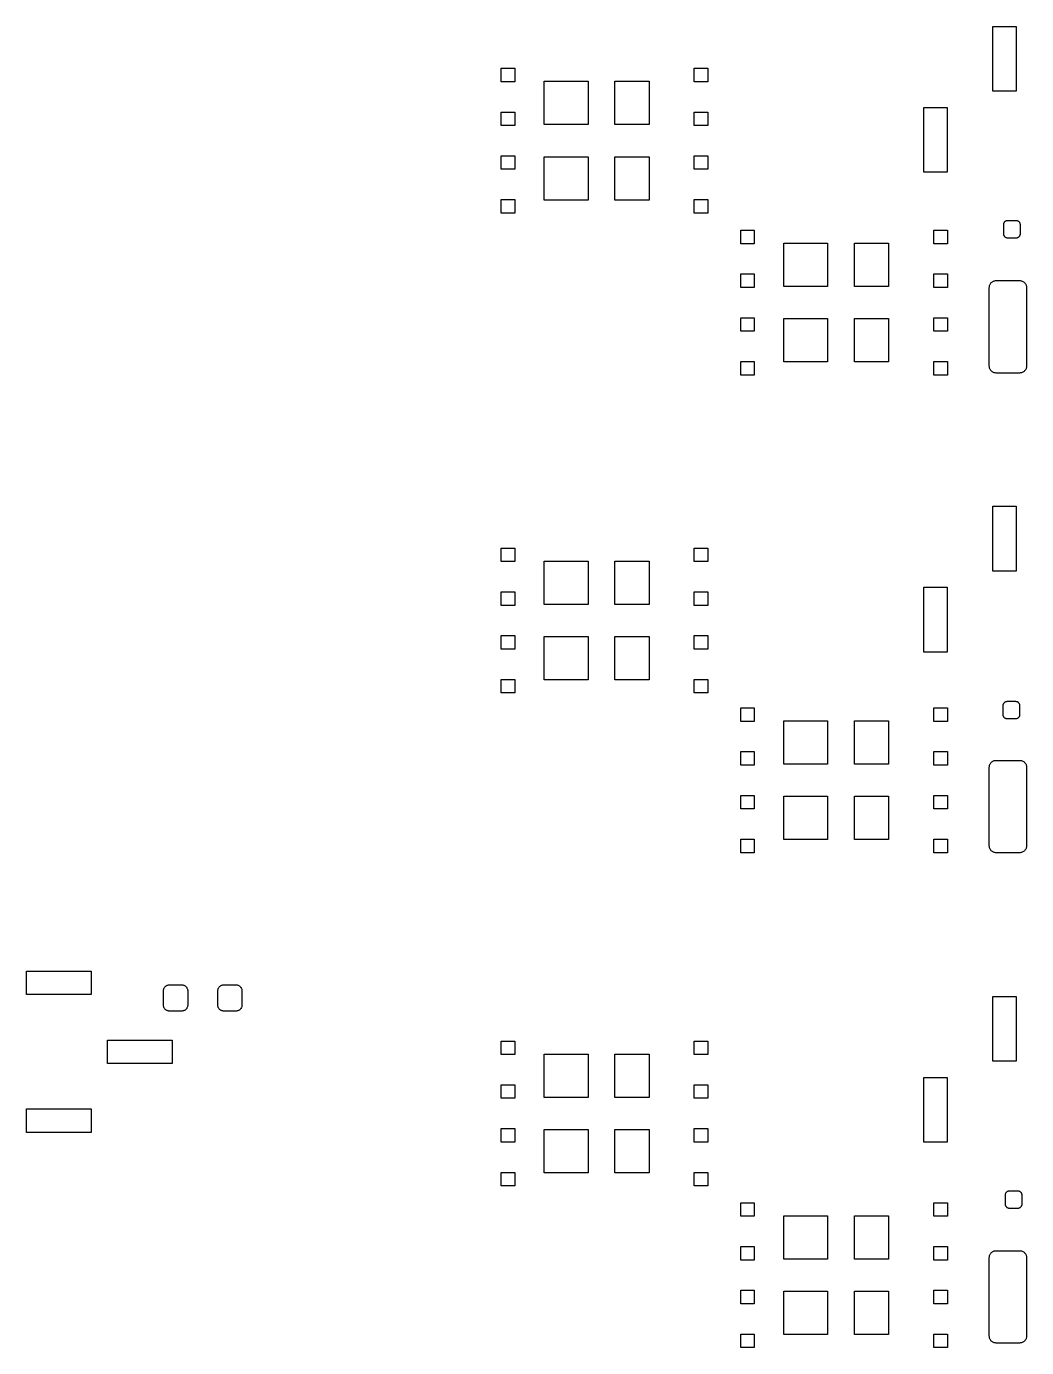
# Model space of a CAD drawing. Extents: x 0.2 to 57.7, y -40 to 0.2.
# Drawn here: x 0.23 to 29.24, y -38.17 to 0.15 of the extents above; entities that cross this region are included whole.
import ezdxf

# ---------------------------------------------------------------- set-up
doc = ezdxf.new("R2010")
doc.units = 0
doc.layers.get('0').update_dxf_attribs({"linetype": 'CONTINUOUS'})

msp = doc.modelspace()

# ---------------------------------------------------------------- linework, layer by layer
at = {"color": 7}
for points in [[(28.939463, -1.725331), (28.258743, -1.725331), (28.258743, 0.154267), (28.939463, 0.154267)], [(14.395944, -1.059344), (14.395944, -1.45152), (14.003769, -1.45152), (14.003769, -1.059344)], [(19.994353, -1.059344), (19.994353, -1.45152), (19.60421, -1.45152), (19.60421, -1.059344)], [(16.521668, -1.436534), (16.521668, -2.692309), (15.253702, -2.692309), (15.253702, -1.436534)], [(18.291285, -1.436534), (18.291285, -2.692309), (17.301702, -2.692309), (17.301702, -1.436534)], [(26.938199, -4.074829), (26.259511, -4.074829), (26.259511, -2.195231), (26.938199, -2.195231)], [(14.395944, -2.329343), (14.395944, -2.721519), (14.003769, -2.721519), (14.003769, -2.329343)], [(19.994353, -2.329343), (19.994353, -2.721519), (19.60421, -2.721519), (19.60421, -2.329343)], [(14.395944, -3.599342), (14.395944, -3.991517), (14.003769, -3.991517), (14.003769, -3.599342)], [(16.521668, -3.626266), (16.521668, -4.884073), (15.253702, -4.884073), (15.253702, -3.626266)], [(18.291285, -3.626266), (18.291285, -4.884073), (17.301702, -4.884073), (17.301702, -3.626266)], [(19.994353, -3.599342), (19.994353, -3.991517), (19.60421, -3.991517), (19.60421, -3.599342)], [(14.395944, -4.869341), (14.395944, -5.261516), (14.003769, -5.261516), (14.003769, -4.869341)], [(19.994353, -4.869341), (19.994353, -5.261516), (19.60421, -5.261516), (19.60421, -4.869341)], [(28.943781, -5.475638), (28.955973, -5.475638), (28.966133, -5.479702), (28.976293, -5.483766), (28.988485, -5.48783), (28.998645, -5.493926), (29.006773, -5.500022), (29.014901, -5.50815), (29.023029, -5.516278), (29.031157, -5.526438), (29.035221, -5.536598), (29.041317, -5.546758), (29.045381, -5.556918), (29.047413, -5.56911), (29.049445, -5.581302), (29.049445, -5.591462), (29.049445, -5.867814), (29.049445, -5.880006), (29.047413, -5.890166), (29.045381, -5.902358), (29.041317, -5.912518), (29.035221, -5.922678), (29.031157, -5.932838), (29.023029, -5.942998), (29.014901, -5.951126), (29.006773, -5.959254), (28.998645, -5.96535), (28.988485, -5.971446), (28.976293, -5.977542), (28.966133, -5.981606), (28.955973, -5.983638), (28.943781, -5.98567), (28.931589, -5.98567), (28.695877, -5.98567), (28.683685, -5.98567), (28.673525, -5.983638), (28.661333, -5.981606), (28.651173, -5.977542), (28.641013, -5.971446), (28.630853, -5.96535), (28.620693, -5.959254), (28.612565, -5.951126), (28.604437, -5.942998), (28.598341, -5.932838), (28.592245, -5.922678), (28.586149, -5.912518), (28.584117, -5.902358), (28.580053, -5.890166), (28.578021, -5.880006), (28.578021, -5.867814), (28.578021, -5.591462), (28.578021, -5.581302), (28.580053, -5.56911), (28.584117, -5.556918), (28.586149, -5.546758), (28.592245, -5.536598), (28.598341, -5.526438), (28.604437, -5.516278), (28.612565, -5.50815), (28.620693, -5.500022), (28.630853, -5.493926), (28.641013, -5.48783), (28.651173, -5.483766), (28.661333, -5.479702), (28.673525, -5.475638), (28.683685, -5.475638), (28.695877, -5.473606), (28.931589, -5.473606)], [(21.342838, -5.7558), (21.342838, -6.147975), (20.950662, -6.147975), (20.950662, -5.7558)], [(26.943533, -5.7558), (26.943533, -6.147975), (26.551357, -6.147975), (26.551357, -5.7558)], [(23.468562, -6.132989), (23.468562, -7.388764), (22.200595, -7.388764), (22.200595, -6.132989)], [(25.238432, -6.132989), (25.238432, -7.388764), (24.250881, -7.388764), (24.250881, -6.132989)], [(21.342838, -7.025799), (21.342838, -7.417974), (20.950662, -7.417974), (20.950662, -7.025799)], [(26.943533, -7.025799), (26.943533, -7.417974), (26.551357, -7.417974), (26.551357, -7.025799)], [(29.059097, -7.220362), (29.077385, -7.224426), (29.097705, -7.22849), (29.115993, -7.234586), (29.134281, -7.244746), (29.150537, -7.254906), (29.166793, -7.265066), (29.181017, -7.27929), (29.193209, -7.293514), (29.205401, -7.30977), (29.215561, -7.326026), (29.223689, -7.344314), (29.229785, -7.362602), (29.235881, -7.38089), (29.237913, -7.40121), (29.239945, -7.419498), (29.239945, -9.6994), (29.237913, -9.71972), (29.235881, -9.74004), (29.229785, -9.758328), (29.223689, -9.776616), (29.215561, -9.794904), (29.205401, -9.81116), (29.193209, -9.827416), (29.181017, -9.84164), (29.166793, -9.853832), (29.150537, -9.866024), (29.134281, -9.876184), (29.115993, -9.884312), (29.097705, -9.89244), (29.077385, -9.896504), (29.059097, -9.898536), (29.038777, -9.900568), (28.360089, -9.900568), (28.339769, -9.898536), (28.319449, -9.896504), (28.301161, -9.89244), (28.282873, -9.884312), (28.264585, -9.876184), (28.248329, -9.866024), (28.232073, -9.853832), (28.217849, -9.84164), (28.205658, -9.827416), (28.193466, -9.81116), (28.183306, -9.794904), (28.175178, -9.776616), (28.16705, -9.758328), (28.162986, -9.74004), (28.160954, -9.71972), (28.158922, -9.6994), (28.158922, -7.419498), (28.160954, -7.40121), (28.162986, -7.38089), (28.16705, -7.362602), (28.175178, -7.344314), (28.183306, -7.326026), (28.193466, -7.30977), (28.205658, -7.293514), (28.217849, -7.27929), (28.232073, -7.265066), (28.248329, -7.254906), (28.264585, -7.244746), (28.282873, -7.234586), (28.301161, -7.22849), (28.319449, -7.224426), (28.339769, -7.220362), (28.360089, -7.220362), (29.038777, -7.220362)], [(21.342838, -8.295797), (21.342838, -8.687973), (20.950662, -8.687973), (20.950662, -8.295797)], [(23.468562, -8.322467), (23.468562, -9.578242), (22.200595, -9.578242), (22.200595, -8.322467)], [(25.238432, -8.322467), (25.238432, -9.578242), (24.250881, -9.578242), (24.250881, -8.322467)], [(26.943533, -8.295797), (26.943533, -8.687973), (26.551357, -8.687973), (26.551357, -8.295797)], [(21.342838, -9.565796), (21.342838, -9.957972), (20.950662, -9.957972), (20.950662, -9.565796)], [(26.943533, -9.565796), (26.943533, -9.957972), (26.551357, -9.957972), (26.551357, -9.565796)], [(28.939463, -15.644518), (28.258743, -15.644518), (28.258743, -13.76492), (28.939463, -13.76492)], [(14.395944, -14.978531), (14.395944, -15.370707), (14.003769, -15.370707), (14.003769, -14.978531)], [(19.994353, -14.978531), (19.994353, -15.370707), (19.60421, -15.370707), (19.60421, -14.978531)], [(16.521668, -15.358261), (16.521668, -16.614036), (15.253702, -16.614036), (15.253702, -15.358261)], [(18.291285, -15.358261), (18.291285, -16.614036), (17.301702, -16.614036), (17.301702, -15.358261)], [(14.395944, -16.24853), (14.395944, -16.640706), (14.003769, -16.640706), (14.003769, -16.24853)], [(19.994353, -16.24853), (19.994353, -16.640706), (19.60421, -16.640706), (19.60421, -16.24853)], [(26.938199, -17.994016), (26.259511, -17.994016), (26.259511, -16.114418), (26.938199, -16.114418)], [(14.395944, -17.518529), (14.395944, -17.910704), (14.003769, -17.910704), (14.003769, -17.518529)], [(16.521668, -17.547739), (16.521668, -18.803514), (15.253702, -18.803514), (15.253702, -17.547739)], [(18.291285, -17.547739), (18.291285, -18.803514), (17.301702, -18.803514), (17.301702, -17.547739)], [(19.994353, -17.518529), (19.994353, -17.910704), (19.60421, -17.910704), (19.60421, -17.518529)], [(14.395944, -18.788528), (14.395944, -19.180703), (14.003769, -19.180703), (14.003769, -18.788528)], [(19.994353, -18.788528), (19.994353, -19.180703), (19.60421, -19.180703), (19.60421, -18.788528)], [(28.928541, -19.425305), (28.940733, -19.425305), (28.950893, -19.429369), (28.963085, -19.433433), (28.973245, -19.437497), (28.983405, -19.443593), (28.991533, -19.451721), (28.999661, -19.457817), (29.007789, -19.467977), (29.015917, -19.476105), (29.022013, -19.486265), (29.026077, -19.496425), (29.030141, -19.508617), (29.032173, -19.518777), (29.034205, -19.530969), (29.034205, -19.541129), (29.034205, -19.817481), (29.034205, -19.829673), (29.032173, -19.841865), (29.030141, -19.852025), (29.026077, -19.862185), (29.022013, -19.874376), (29.015917, -19.884536), (29.007789, -19.892664), (28.999661, -19.900792), (28.991533, -19.90892), (28.983405, -19.917048), (28.973245, -19.921112), (28.963085, -19.927208), (28.950893, -19.931272), (28.940733, -19.933304), (28.928541, -19.935336), (28.916349, -19.935336), (28.680637, -19.935336), (28.670477, -19.935336), (28.658285, -19.933304), (28.646093, -19.931272), (28.635933, -19.927208), (28.625773, -19.921112), (28.615613, -19.917048), (28.605453, -19.90892), (28.597325, -19.900792), (28.589197, -19.892664), (28.583101, -19.884536), (28.577005, -19.874376), (28.572941, -19.862185), (28.568877, -19.852025), (28.564813, -19.841865), (28.562781, -19.829673), (28.562781, -19.817481), (28.562781, -19.541129), (28.562781, -19.530969), (28.564813, -19.518777), (28.568877, -19.508617), (28.572941, -19.496425), (28.577005, -19.486265), (28.583101, -19.476105), (28.589197, -19.467977), (28.597325, -19.457817), (28.605453, -19.451721), (28.615613, -19.443593), (28.625773, -19.437497), (28.635933, -19.433433), (28.646093, -19.429369), (28.658285, -19.425305), (28.670477, -19.425305), (28.680637, -19.423273), (28.916349, -19.423273)], [(21.342838, -19.614027), (21.342838, -20.006202), (20.950662, -20.006202), (20.950662, -19.614027)], [(26.943533, -19.614027), (26.943533, -20.006202), (26.551357, -20.006202), (26.551357, -19.614027)], [(23.468562, -19.991216), (23.468562, -21.246991), (22.200595, -21.246991), (22.200595, -19.991216)], [(25.238432, -19.991216), (25.238432, -21.246991), (24.250881, -21.246991), (24.250881, -19.991216)], [(21.342838, -20.884026), (21.342838, -21.276201), (20.950662, -21.276201), (20.950662, -20.884026)], [(26.943533, -20.884026), (26.943533, -21.276201), (26.551357, -21.276201), (26.551357, -20.884026)], [(29.059097, -21.137009), (29.077385, -21.141073), (29.097705, -21.145137), (29.115993, -21.151233), (29.134281, -21.159361), (29.150537, -21.169521), (29.166793, -21.181713), (29.181017, -21.195937), (29.193209, -21.210161), (29.205401, -21.224385), (29.215561, -21.242673), (29.223689, -21.258929), (29.229785, -21.279249), (29.235881, -21.297537), (29.237913, -21.315825), (29.239945, -21.336145), (29.239945, -23.616047), (29.237913, -23.636367), (29.235881, -23.654655), (29.229785, -23.674975), (29.223689, -23.693263), (29.215561, -23.711551), (29.205401, -23.727807), (29.193209, -23.744063), (29.181017, -23.758287), (29.166793, -23.770479), (29.150537, -23.782671), (29.134281, -23.792831), (29.115993, -23.800959), (29.097705, -23.807055), (29.077385, -23.813151), (29.059097, -23.815183), (29.038777, -23.817215), (28.360089, -23.817215), (28.339769, -23.815183), (28.319449, -23.813151), (28.301161, -23.807055), (28.282873, -23.800959), (28.264585, -23.792831), (28.248329, -23.782671), (28.232073, -23.770479), (28.217849, -23.758287), (28.205658, -23.744063), (28.193466, -23.727807), (28.183306, -23.711551), (28.175178, -23.693263), (28.16705, -23.674975), (28.162986, -23.654655), (28.160954, -23.636367), (28.158922, -23.616047), (28.158922, -21.336145), (28.160954, -21.315825), (28.162986, -21.297537), (28.16705, -21.279249), (28.175178, -21.258929), (28.183306, -21.242673), (28.193466, -21.224385), (28.205658, -21.210161), (28.217849, -21.195937), (28.232073, -21.181713), (28.248329, -21.169521), (28.264585, -21.159361), (28.282873, -21.151233), (28.301161, -21.145137), (28.319449, -21.141073), (28.339769, -21.137009), (28.360089, -21.137009), (29.038777, -21.137009)], [(21.342838, -22.154024), (21.342838, -22.5462), (20.950662, -22.5462), (20.950662, -22.154024)], [(23.468562, -22.180694), (23.468562, -23.436469), (22.200595, -23.436469), (22.200595, -22.180694)], [(25.238432, -22.180694), (25.238432, -23.436469), (24.250881, -23.436469), (24.250881, -22.180694)], [(26.943533, -22.154024), (26.943533, -22.5462), (26.551357, -22.5462), (26.551357, -22.154024)], [(21.342838, -23.424023), (21.342838, -23.816199), (20.950662, -23.816199), (20.950662, -23.424023)], [(26.943533, -23.424023), (26.943533, -23.816199), (26.551357, -23.816199), (26.551357, -23.424023)], [(0.23495, -27.930487), (0.23495, -27.249767), (2.114548, -27.249767), (2.114548, -27.930487)], [(4.754876, -27.650833), (4.771132, -27.652865), (4.787388, -27.656929), (4.803643, -27.663025), (4.819899, -27.671153), (4.834123, -27.679281), (4.848347, -27.689441), (4.860539, -27.701633), (4.872731, -27.713825), (4.882891, -27.728049), (4.891019, -27.742273), (4.899147, -27.758529), (4.903211, -27.774785), (4.909307, -27.791041), (4.911339, -27.807297), (4.911339, -27.825585), (4.911339, -28.236048), (4.911339, -28.252304), (4.909307, -28.26856), (4.903211, -28.286848), (4.899147, -28.303104), (4.891019, -28.317328), (4.882891, -28.331552), (4.872731, -28.345776), (4.860539, -28.36), (4.848347, -28.37016), (4.834123, -28.38032), (4.819899, -28.39048), (4.803643, -28.396576), (4.787388, -28.402672), (4.771132, -28.406736), (4.754876, -28.408768), (4.736588, -28.4108), (4.387084, -28.4108), (4.368796, -28.408768), (4.35254, -28.406736), (4.336284, -28.402672), (4.320028, -28.396576), (4.303772, -28.39048), (4.289548, -28.38032), (4.275324, -28.37016), (4.263132, -28.36), (4.25094, -28.345776), (4.24078, -28.331552), (4.232652, -28.317328), (4.224524, -28.303104), (4.218428, -28.286848), (4.214364, -28.26856), (4.212332, -28.252304), (4.212332, -28.236048), (4.212332, -27.825585), (4.212332, -27.807297), (4.214364, -27.791041), (4.218428, -27.774785), (4.224524, -27.758529), (4.232652, -27.742273), (4.24078, -27.728049), (4.25094, -27.713825), (4.263132, -27.701633), (4.275324, -27.689441), (4.289548, -27.679281), (4.303772, -27.671153), (4.320028, -27.663025), (4.336284, -27.656929), (4.35254, -27.652865), (4.368796, -27.650833), (4.387084, -27.650833), (4.736588, -27.650833)], [(6.329674, -27.650833), (6.34593, -27.652865), (6.362186, -27.656929), (6.378442, -27.663025), (6.394698, -27.671153), (6.408922, -27.679281), (6.423146, -27.689441), (6.435338, -27.701633), (6.44753, -27.713825), (6.45769, -27.728049), (6.465818, -27.742273), (6.473946, -27.758529), (6.480042, -27.774785), (6.484106, -27.791041), (6.486138, -27.807297), (6.486138, -27.825585), (6.486138, -28.236048), (6.486138, -28.252304), (6.484106, -28.26856), (6.480042, -28.286848), (6.473946, -28.303104), (6.465818, -28.317328), (6.45769, -28.331552), (6.44753, -28.345776), (6.435338, -28.36), (6.423146, -28.37016), (6.408922, -28.38032), (6.394698, -28.39048), (6.378442, -28.396576), (6.362186, -28.402672), (6.34593, -28.406736), (6.329674, -28.408768), (6.311386, -28.4108), (5.961882, -28.4108), (5.943594, -28.408768), (5.927338, -28.406736), (5.911082, -28.402672), (5.894826, -28.396576), (5.87857, -28.39048), (5.864346, -28.38032), (5.850123, -28.37016), (5.837931, -28.36), (5.825739, -28.345776), (5.815579, -28.331552), (5.807451, -28.317328), (5.799323, -28.303104), (5.793227, -28.286848), (5.789163, -28.26856), (5.787131, -28.252304), (5.787131, -28.236048), (5.787131, -27.825585), (5.787131, -27.807297), (5.789163, -27.791041), (5.793227, -27.774785), (5.799323, -27.758529), (5.807451, -27.742273), (5.815579, -27.728049), (5.825739, -27.713825), (5.837931, -27.701633), (5.850123, -27.689441), (5.864346, -27.679281), (5.87857, -27.671153), (5.894826, -27.663025), (5.911082, -27.656929), (5.927338, -27.652865), (5.943594, -27.650833), (5.961882, -27.650833), (6.311386, -27.650833)], [(28.939463, -29.865965), (28.258743, -29.865965), (28.258743, -27.986367), (28.939463, -27.986367)], [(2.584448, -29.929719), (2.584448, -29.251031), (4.464046, -29.251031), (4.464046, -29.929719)], [(14.395944, -29.278717), (14.395944, -29.670893), (14.003769, -29.670893), (14.003769, -29.278717)], [(19.994353, -29.278717), (19.994353, -29.670893), (19.60421, -29.670893), (19.60421, -29.278717)], [(16.521668, -29.656161), (16.521668, -30.913968), (15.253702, -30.913968), (15.253702, -29.656161)], [(18.291285, -29.656161), (18.291285, -30.913968), (17.301702, -30.913968), (17.301702, -29.656161)], [(14.395944, -30.548716), (14.395944, -30.940892), (14.003769, -30.940892), (14.003769, -30.548716)], [(19.994353, -30.548716), (19.994353, -30.940892), (19.60421, -30.940892), (19.60421, -30.548716)], [(26.938199, -32.215463), (26.259511, -32.215463), (26.259511, -30.335864), (26.938199, -30.335864)], [(0.23495, -31.930983), (0.23495, -31.250264), (2.114548, -31.250264), (2.114548, -31.930983)], [(14.395944, -31.818715), (14.395944, -32.210891), (14.003769, -32.210891), (14.003769, -31.818715)], [(16.521668, -31.847925), (16.521668, -33.1037), (15.253702, -33.1037), (15.253702, -31.847925)], [(18.291285, -31.847925), (18.291285, -33.1037), (17.301702, -33.1037), (17.301702, -31.847925)], [(19.994353, -31.818715), (19.994353, -32.210891), (19.60421, -32.210891), (19.60421, -31.818715)], [(14.395944, -33.088714), (14.395944, -33.480889), (14.003769, -33.480889), (14.003769, -33.088714)], [(19.994353, -33.088714), (19.994353, -33.480889), (19.60421, -33.480889), (19.60421, -33.088714)], [(28.994581, -33.624399), (29.004741, -33.626431), (29.016933, -33.628463), (29.027093, -33.632527), (29.037253, -33.638623), (29.047413, -33.644719), (29.057573, -33.650815), (29.065701, -33.658943), (29.073829, -33.667071), (29.079925, -33.677231), (29.086021, -33.687391), (29.092117, -33.697551), (29.096181, -33.707711), (29.098213, -33.719903), (29.100245, -33.730063), (29.100245, -33.742255), (29.100245, -34.018607), (29.100245, -34.028767), (29.098213, -34.040959), (29.096181, -34.053151), (29.092117, -34.063311), (29.086021, -34.073471), (29.079925, -34.083631), (29.073829, -34.093791), (29.065701, -34.101919), (29.057573, -34.110047), (29.047413, -34.116143), (29.037253, -34.122239), (29.027093, -34.126303), (29.016933, -34.130367), (29.004741, -34.134431), (28.994581, -34.136463), (28.982389, -34.136463), (28.746677, -34.136463), (28.734485, -34.136463), (28.722293, -34.134431), (28.712133, -34.130367), (28.701973, -34.126303), (28.689781, -34.122239), (28.681653, -34.116143), (28.671493, -34.110047), (28.663365, -34.101919), (28.655237, -34.093791), (28.649141, -34.083631), (28.643045, -34.073471), (28.636949, -34.063311), (28.632885, -34.053151), (28.630853, -34.040959), (28.628821, -34.028767), (28.628821, -34.018607), (28.628821, -33.742255), (28.628821, -33.730063), (28.630853, -33.719903), (28.632885, -33.707711), (28.636949, -33.697551), (28.643045, -33.687391), (28.649141, -33.677231), (28.655237, -33.667071), (28.663365, -33.658943), (28.671493, -33.650815), (28.681653, -33.644719), (28.689781, -33.638623), (28.701973, -33.632527), (28.712133, -33.628463), (28.722293, -33.626431), (28.734485, -33.624399), (28.746677, -33.624399), (28.982389, -33.624399)], [(21.342838, -33.970093), (21.342838, -34.362269), (20.950662, -34.362269), (20.950662, -33.970093)], [(26.943533, -33.970093), (26.943533, -34.362269), (26.551357, -34.362269), (26.551357, -33.970093)], [(23.468562, -34.349823), (23.468562, -35.605597), (22.200595, -35.605597), (22.200595, -34.349823)], [(25.238432, -34.349823), (25.238432, -35.605597), (24.250881, -35.605597), (24.250881, -34.349823)], [(21.342838, -35.240092), (21.342838, -35.632267), (20.950662, -35.632267), (20.950662, -35.240092)], [(26.943533, -35.240092), (26.943533, -35.632267), (26.551357, -35.632267), (26.551357, -35.240092)], [(29.059097, -35.360996), (29.077385, -35.36506), (29.097705, -35.369124), (29.115993, -35.37522), (29.134281, -35.383348), (29.150537, -35.393508), (29.166793, -35.4057), (29.181017, -35.419924), (29.193209, -35.434148), (29.205401, -35.448372), (29.215561, -35.46666), (29.223689, -35.482916), (29.229785, -35.503236), (29.235881, -35.521524), (29.237913, -35.539812), (29.239945, -35.560132), (29.239945, -37.840033), (29.237913, -37.860353), (29.235881, -37.878641), (29.229785, -37.898961), (29.223689, -37.917249), (29.215561, -37.935537), (29.205401, -37.951793), (29.193209, -37.968049), (29.181017, -37.982273), (29.166793, -37.994465), (29.150537, -38.006657), (29.134281, -38.016817), (29.115993, -38.024945), (29.097705, -38.031041), (29.077385, -38.037137), (29.059097, -38.039169), (29.038777, -38.041201), (28.360089, -38.041201), (28.339769, -38.039169), (28.319449, -38.037137), (28.301161, -38.031041), (28.282873, -38.024945), (28.264585, -38.016817), (28.248329, -38.006657), (28.232073, -37.994465), (28.217849, -37.982273), (28.205658, -37.968049), (28.193466, -37.951793), (28.183306, -37.935537), (28.175178, -37.917249), (28.16705, -37.898961), (28.162986, -37.878641), (28.160954, -37.860353), (28.158922, -37.840033), (28.158922, -35.560132), (28.160954, -35.539812), (28.162986, -35.521524), (28.16705, -35.503236), (28.175178, -35.482916), (28.183306, -35.46666), (28.193466, -35.448372), (28.205658, -35.434148), (28.217849, -35.419924), (28.232073, -35.4057), (28.248329, -35.393508), (28.264585, -35.383348), (28.282873, -35.37522), (28.301161, -35.369124), (28.319449, -35.36506), (28.339769, -35.360996), (28.360089, -35.360996), (29.038777, -35.360996)], [(21.342838, -36.510091), (21.342838, -36.902266), (20.950662, -36.902266), (20.950662, -36.510091)], [(23.468562, -36.539301), (23.468562, -37.795075), (22.200595, -37.795075), (22.200595, -36.539301)], [(25.238432, -36.539301), (25.238432, -37.795075), (24.250881, -37.795075), (24.250881, -36.539301)], [(26.943533, -36.510091), (26.943533, -36.902266), (26.551357, -36.902266), (26.551357, -36.510091)], [(21.342838, -37.780089), (21.342838, -38.172265), (20.950662, -38.172265), (20.950662, -37.780089)], [(26.943533, -37.780089), (26.943533, -38.172265), (26.551357, -38.172265), (26.551357, -37.780089)]]:
    msp.add_lwpolyline(points, close=True, dxfattribs=at)

doc.saveas('drawing.dxf')
